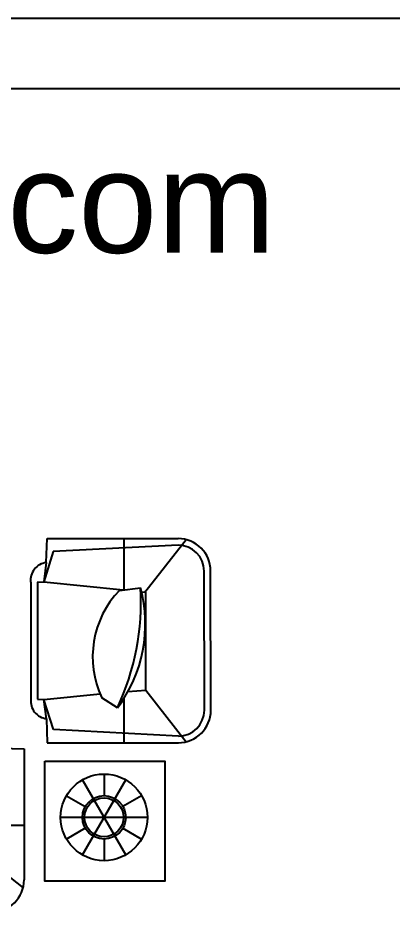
# Model space of a CAD drawing. Header units: inches. Extents: x 10.1 to 52.6, y 12.1 to 36.9.
# Drawn here: x 40.532 to 42.318, y 32.512 to 36.864 of the extents above; entities that cross this region are included whole.
import ezdxf

# ---------------------------------------------------------------- set-up
doc = ezdxf.new("R2010")
doc.units = ezdxf.units.IN
doc.header["$MEASUREMENT"] = 0
doc.layers.add('4', color=4, linetype='Continuous')
doc.layers.add('kadrbm', color=4, linetype='Continuous')
doc.styles.add('bmmm', font='swissel.ttf')

# ---------------------------------------------------------------- blocks, each defined once
blk = doc.blocks.new('kadrbm')
at = {"layer": 'kadrbm', "color": 4}
blk.add_lwpolyline([(0, 0), (0, 24.7972), (21, 24.7972), (21, 0), (0, 0)], close=True, dxfattribs=at)
blk.add_lwpolyline([(20.6631, 0.3257), (20.6631, 24.4603), (0.3369, 24.4603), (0.3369, 0.3257), (20.6631, 0.3257)], dxfattribs=at)
at = {"layer": 'kadrbm', "color": 211, "true_color": 0xf674fb, "style": 'bmmm'}
blk.add_text('www.cad-libraries.blogspot.com', height=0.485134, dxfattribs=at).set_placement((0.5726, 23.6772))

msp = doc.modelspace()

# ---------------------------------------------------------------- linework, layer by layer
at = {"layer": '4'}
for p, q in [((40.6655, 34.2646, 7.68), (40.6697, 34.3791, 7.68)), ((40.6697, 34.3791, 7.68), (41.2946, 34.3791, 7.68)), ((41.036, 34.3791, 7.68), (41.036, 34.1345, 7.68)), ((41.2946, 34.3481, 7.68), (40.6989, 34.317, 7.68)), ((41.1356, 34.1235, 7.68), (41.3327, 34.3744, 7.68)), ((40.6989, 34.317, 7.68), (40.6537, 34.1726, 7.68)), ((40.6655, 34.2646, 7.68), (40.6537, 34.1726, 7.68)), ((41.4198, 33.5602, 7.68), (41.4188, 34.2239, 7.68)), ((41.4509, 33.5602, 7.68), (41.4498, 34.2239, 7.68)), ((40.5922, 34.1706, 7.68), (40.5922, 33.6131, 7.68)), ((40.6222, 34.171, 7.68), (40.6537, 34.1726, 7.68)), ((40.6232, 34.1706, 7.68), (40.6232, 33.6131, 7.68)), ((40.6537, 34.1726, 7.68), (41.0321, 34.134, 7.68)), ((41.0143, 34.1317, 7.68), (41.1153, 34.145, 7.68)), ((41.1204, 34.125, 7.68), (41.1405, 34.123, 7.68)), ((41.1405, 33.6558, 7.68), (41.1405, 34.123, 7.68)), ((41.0556, 33.6492, 7.68), (41.1405, 33.6558, 7.68)), ((41.1405, 33.6558, 7.68), (41.3337, 33.4098, 7.68)), ((40.6232, 33.6131, 7.68), (40.6548, 33.6115, 7.68)), ((40.6548, 33.6115, 7.68), (40.9221, 33.6388, 7.68)), ((40.6999, 33.4672, 7.68), (40.6548, 33.6115, 7.68)), ((40.6666, 33.5196, 7.68), (40.6548, 33.6115, 7.68)), ((41.0052, 33.5711, 7.68), (40.9305, 33.6197, 7.68)), ((41.037, 33.4051, 7.68), (41.037, 33.6176, 7.68)), ((40.6666, 33.5196, 7.68), (40.6708, 33.4051, 7.68)), ((41.2957, 33.4361, 7.68), (40.6999, 33.4672, 7.68)), ((40.4451, 33.3796, 7.68), (40.5596, 33.3754, 7.68)), ((40.6708, 33.4051, 7.68), (41.2957, 33.4051, 7.68)), ((40.5596, 33.3754, 7.68), (40.5596, 32.7504, 7.68)), ((40.9413, 33.2555, 7.68), (40.9413, 33.152, 7.68)), ((40.8378, 32.8694, 7.68), (41.0447, 33.2278, 7.68)), ((41.0447, 32.8694, 7.68), (40.8378, 33.2278, 7.68)), ((40.7621, 33.152, 7.68), (40.8517, 33.1003, 7.68)), ((41.1205, 33.152, 7.68), (41.0309, 33.1003, 7.68)), ((41.1482, 33.0486, 7.68), (40.7344, 33.0486, 7.68)), ((40.5596, 33.0091, 7.68), (40.3471, 33.0091, 7.68)), ((40.8517, 32.9968, 7.68), (40.7621, 32.9451, 7.68)), ((41.0309, 32.9968, 7.68), (41.1205, 32.9451, 7.68)), ((40.9413, 32.9451, 7.68), (40.9413, 32.8417, 7.68)), ((40.3088, 32.9056, 7.68), (40.5549, 32.7124, 7.68))]:
    msp.add_line(p, q, dxfattribs=at)
at = {"layer": '4', "elevation": 5.473}
msp.add_lwpolyline([(40.6586, 33.3164), (41.2313, 33.3164), (41.2313, 32.744), (40.6586, 32.744)], close=True, dxfattribs=at)
at = {"layer": '4'}
for radius in [0.2069, 0.1035, 0.0931]:
    msp.add_circle((40.9413, 33.0486, 7.68), radius, dxfattribs=at)
for centre, radius, start, end in [((41.2946, 34.2239, 7.68), 0.1552, 0, 90), ((41.2946, 34.2239, 7.68), 0.1241, 0, 90), ((40.675, 34.1807, 7.68), 0.0844, 96.4251, 186.5821), ((41.3448, 33.8148, 7.68), 0.4579, 136.1942, 205.2134), ((39.915, 34.0777, 7.68), 1.2022, 335.0725, 3.2065), ((40.4702, 33.9712, 7.68), 0.6682, 323.2071, 15.072), ((38.9914, 34.0581, 7.68), 2.1492, 1.8726, 1.9144), ((40.676, 33.6034, 7.68), 0.0844, 173.4179, 263.5749), ((41.2957, 33.5602, 7.68), 0.1241, 270, 0), ((41.2957, 33.5602, 7.68), 0.1552, 270, 0), ((40.4044, 32.7504, 7.68), 0.1552, 270, 0)]:
    msp.add_arc(centre, radius, start, end, dxfattribs=at)

# ---------------------------------------------------------------- block references
at = {"layer": 'kadrbm'}
msp.add_blockref('kadrbm', (31.6213, 12.0665), dxfattribs=at)

doc.saveas('drawing.dxf')
